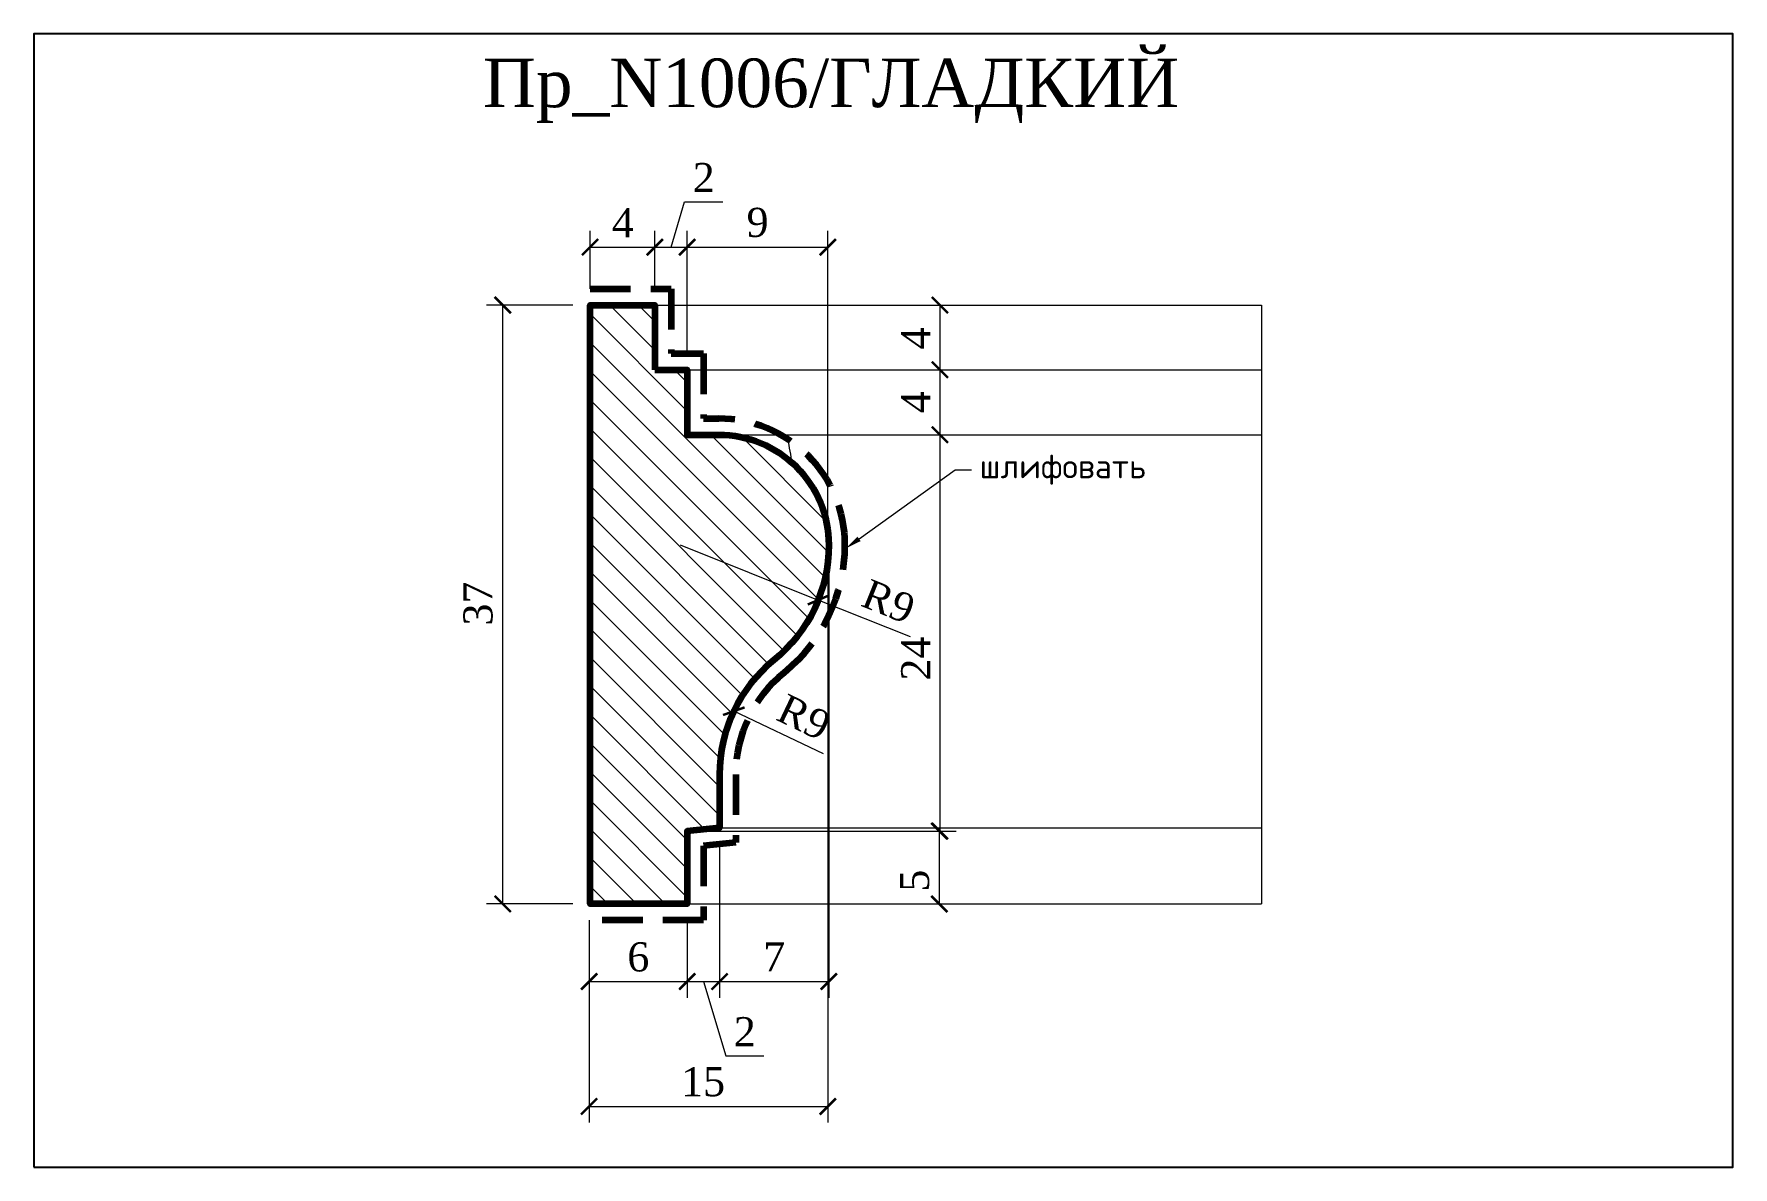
# Model space of a CAD drawing. Header units: millimetres. Extents: x 303589 to 303694, y -93177 to -93107.
import ezdxf
from ezdxf import colors
from ezdxf.entities.mleader import LeaderData, LeaderLine
from ezdxf.math import Vec2, Vec3

# ---------------------------------------------------------------- set-up
doc = ezdxf.new("R2010")
doc.units = ezdxf.units.MM
doc.header["$MEASUREMENT"] = 0
doc.linetypes.add('HIDDEN', pattern=[0.375, 0.25, -0.125])
for name, color, linetype, lineweight in [('0.15', 7, 'Continuous', 15), ('линия 15', 7, 'Continuous', 15), ('линия 50', 1, 'Continuous', 211), ('служебный слой РАЗМЕРЫ', 7, 'Continuous', 9)]:
    doc.layers.add(name, color=color, linetype=linetype, lineweight=lineweight)
doc.layers.add('Outside panel', color=7, linetype='Continuous', lineweight=18, true_color=0x7f5e57)
doc.layers.add('размеры в модели', color=7, linetype='Continuous')
doc.styles.add('ELECT', font='times.ttf')
doc.styles.get("Standard").update_dxf_attribs({"font": 'times.ttf'})
doc.styles.add('ЕСКД профили текст', font='isocpeur.ttf')
doc.dimstyles.new('M_1', dxfattribs={"dimtxt": 1.8, "dimasz": 1, "dimexe": 1, "dimexo": 1, "dimgap": 0.6, "dimtad": 1, "dimdec": 0, "dimdsep": 46, "dimtxsty": 'Standard', "dimblk": 'ARCHTICK', "dimcen": -5, "dimclrd": 7, "dimclre": 7, "dimclrt": 7, "dimadec": 0, "dimazin": 0, "dimtfac": 1, "dimtdec": 0, "dimtmove": 0, "dimatfit": 3, "dimfxl": 1, "dimtolj": 1, "dimtzin": 0, "dimlwd": 5, "dimlwe": 5, "dimarcsym": 0})

# ---------------------------------------------------------------- blocks, each defined once
blk = doc.blocks.new('_ArchTick')
at = {"color": 0, "linetype": 'ByBlock', "const_width": 0.15}
blk.add_lwpolyline([(-0.5, -0.5), (0.5, 0.5)], dxfattribs=at)
blk = doc.blocks.new('*D15')
at = {"layer": 'Defpoints', "color": 0, "ltscale": 1000, "transparency": 16777216}
for p in [(303617.89, -93123.46), (303623.23, -93123.46), (303623.23, -93160.46)]:
    blk.add_point(p, dxfattribs=at)
at = {"layer": 'размеры в модели', "color": 7, "lineweight": 5, "ltscale": 1000, "transparency": 16777216}
for p, q in [((303622.23, -93123.46), (303616.89, -93123.46)), ((303617.89, -93160.46), (303617.89, -93123.46)), ((303622.23, -93160.46), (303616.89, -93160.46))]:
    blk.add_line(p, q, dxfattribs=at)
for p, rotation in [((303617.89, -93123.46), 90), ((303617.89, -93160.46), 270)]:
    blk.add_blockref('_ArchTick', p, dxfattribs=dict(at, rotation=rotation))
at = {"layer": 'размеры в модели', "color": 7, "ltscale": 1000, "transparency": 16777216, "insert": (303616.37, -93141.9), "char_height": 1.8, "attachment_point": 5, "rotation": 90}
blk.add_mtext('\\A1;37', dxfattribs=at)
blk = doc.blocks.new('*D14')
at = {"layer": 'Defpoints', "color": 0, "ltscale": 1000, "transparency": 16777216}
for p in [(303638.04, -93138.27), (303631.29, -93155.76), (303638.04, -93165.25)]:
    blk.add_point(p, dxfattribs=at)
at = {"layer": 'линия 15', "color": 7, "lineweight": 5, "ltscale": 1000, "transparency": 16777216}
for p, q in [((303638.04, -93139.27), (303638.04, -93166.25)), ((303631.29, -93156.76), (303631.29, -93166.25)), ((303631.29, -93165.25), (303638.04, -93165.25))]:
    blk.add_line(p, q, dxfattribs=at)
at = {"layer": 'линия 15', "color": 7, "lineweight": 5, "ltscale": 1000, "transparency": 16777216, "rotation": 180}
blk.add_blockref('_ArchTick', (303631.29, -93165.25), dxfattribs=at)
at = {"layer": 'линия 15', "color": 7, "lineweight": 5, "ltscale": 1000, "transparency": 16777216}
blk.add_blockref('_ArchTick', (303638.04, -93165.25), dxfattribs=at)
at = {"layer": 'линия 15', "color": 7, "ltscale": 1000, "transparency": 16777216, "insert": (303634.67, -93163.73), "char_height": 1.8, "attachment_point": 5}
blk.add_mtext('\\A1;7', dxfattribs=at)
blk = doc.blocks.new('*D13')
at = {"layer": 'Defpoints', "color": 0, "ltscale": 1000, "transparency": 16777216}
for p in [(303631.29, -93155.76), (303629.29, -93160.46), (303631.29, -93165.25)]:
    blk.add_point(p, dxfattribs=at)
at = {"layer": 'линия 15', "color": 7, "lineweight": 5, "ltscale": 1000, "transparency": 16777216}
for p, q in [((303631.29, -93156.76), (303631.29, -93166.25)), ((303629.29, -93161.46), (303629.29, -93166.25)), ((303629.29, -93165.25), (303631.29, -93165.25)), ((303630.29, -93165.25), (303631.67, -93169.85)), ((303631.67, -93169.85), (303634.03, -93169.85))]:
    blk.add_line(p, q, dxfattribs=at)
at = {"layer": 'линия 15', "color": 7, "lineweight": 5, "ltscale": 1000, "transparency": 16777216, "rotation": 180}
blk.add_blockref('_ArchTick', (303629.29, -93165.25), dxfattribs=at)
at = {"layer": 'линия 15', "color": 7, "lineweight": 5, "ltscale": 1000, "transparency": 16777216}
blk.add_blockref('_ArchTick', (303631.29, -93165.25), dxfattribs=at)
at = {"layer": 'линия 15', "color": 7, "ltscale": 1000, "transparency": 16777216, "insert": (303632.85, -93168.35), "char_height": 1.8, "attachment_point": 5}
blk.add_mtext('\\A1;2', dxfattribs=at)
blk = doc.blocks.new('*D12')
at = {"layer": 'Defpoints', "color": 0, "ltscale": 1000, "transparency": 16777216}
for p in [(303623.23, -93160.46), (303629.29, -93160.46), (303629.29, -93165.25)]:
    blk.add_point(p, dxfattribs=at)
at = {"layer": 'линия 15', "color": 7, "lineweight": 5, "ltscale": 1000, "transparency": 16777216}
for p, q in [((303623.23, -93161.46), (303623.23, -93166.25)), ((303629.29, -93161.46), (303629.29, -93166.25)), ((303623.23, -93165.25), (303629.29, -93165.25))]:
    blk.add_line(p, q, dxfattribs=at)
at = {"layer": 'линия 15', "color": 7, "lineweight": 5, "ltscale": 1000, "transparency": 16777216, "rotation": 180}
blk.add_blockref('_ArchTick', (303623.23, -93165.25), dxfattribs=at)
at = {"layer": 'линия 15', "color": 7, "lineweight": 5, "ltscale": 1000, "transparency": 16777216}
blk.add_blockref('_ArchTick', (303629.29, -93165.25), dxfattribs=at)
at = {"layer": 'линия 15', "color": 7, "ltscale": 1000, "transparency": 16777216, "insert": (303626.27, -93163.74), "char_height": 1.8, "attachment_point": 5}
blk.add_mtext('\\A1;6', dxfattribs=at)
blk = doc.blocks.new('*D11')
at = {"layer": 'Defpoints', "color": 0, "ltscale": 1000, "transparency": 16777216}
for p in [(303637.98, -93119.88), (303629.29, -93127.46), (303637.98, -93138.27)]:
    blk.add_point(p, dxfattribs=at)
at = {"layer": 'линия 15', "color": 7, "lineweight": 5, "ltscale": 1000, "transparency": 16777216}
for p, q in [((303629.29, -93126.46), (303629.29, -93118.88)), ((303637.98, -93137.27), (303637.98, -93118.88)), ((303629.29, -93119.88), (303637.98, -93119.88))]:
    blk.add_line(p, q, dxfattribs=at)
at = {"layer": 'линия 15', "color": 7, "lineweight": 5, "ltscale": 1000, "transparency": 16777216, "rotation": 180}
blk.add_blockref('_ArchTick', (303629.29, -93119.88), dxfattribs=at)
at = {"layer": 'линия 15', "color": 7, "lineweight": 5, "ltscale": 1000, "transparency": 16777216}
blk.add_blockref('_ArchTick', (303637.98, -93119.88), dxfattribs=at)
at = {"layer": 'линия 15', "color": 7, "ltscale": 1000, "transparency": 16777216, "insert": (303633.64, -93118.36), "char_height": 1.8, "attachment_point": 5}
blk.add_mtext('\\A1;9', dxfattribs=at)
blk = doc.blocks.new('*D10')
at = {"layer": 'Defpoints', "color": 0, "ltscale": 1000, "transparency": 16777216}
for p in [(303629.29, -93119.88), (303627.29, -93123.46), (303629.29, -93127.46)]:
    blk.add_point(p, dxfattribs=at)
at = {"layer": 'линия 15', "color": 7, "lineweight": 5, "ltscale": 1000, "transparency": 16777216}
for p, q in [((303628.29, -93119.88), (303629.13, -93117.08)), ((303629.13, -93117.08), (303631.49, -93117.08)), ((303627.29, -93122.46), (303627.29, -93118.88)), ((303629.29, -93126.46), (303629.29, -93118.88)), ((303627.29, -93119.88), (303629.29, -93119.88))]:
    blk.add_line(p, q, dxfattribs=at)
at = {"layer": 'линия 15', "color": 7, "lineweight": 5, "ltscale": 1000, "transparency": 16777216, "rotation": 180}
blk.add_blockref('_ArchTick', (303627.29, -93119.88), dxfattribs=at)
at = {"layer": 'линия 15', "color": 7, "lineweight": 5, "ltscale": 1000, "transparency": 16777216}
blk.add_blockref('_ArchTick', (303629.29, -93119.88), dxfattribs=at)
at = {"layer": 'линия 15', "color": 7, "ltscale": 1000, "transparency": 16777216, "insert": (303630.31, -93115.58), "char_height": 1.8, "attachment_point": 5}
blk.add_mtext('\\A1;2', dxfattribs=at)
blk = doc.blocks.new('*D9')
at = {"layer": 'Defpoints', "color": 0, "ltscale": 1000, "transparency": 16777216}
for p in [(303627.29, -93119.88), (303623.29, -93123.46), (303627.29, -93123.46)]:
    blk.add_point(p, dxfattribs=at)
at = {"layer": 'линия 15', "color": 7, "lineweight": 5, "ltscale": 1000, "transparency": 16777216}
for p, q in [((303623.29, -93122.46), (303623.29, -93118.88)), ((303627.29, -93122.46), (303627.29, -93118.88)), ((303623.29, -93119.88), (303627.29, -93119.88))]:
    blk.add_line(p, q, dxfattribs=at)
at = {"layer": 'линия 15', "color": 7, "lineweight": 5, "ltscale": 1000, "transparency": 16777216, "rotation": 180}
blk.add_blockref('_ArchTick', (303623.29, -93119.88), dxfattribs=at)
at = {"layer": 'линия 15', "color": 7, "lineweight": 5, "ltscale": 1000, "transparency": 16777216}
blk.add_blockref('_ArchTick', (303627.29, -93119.88), dxfattribs=at)
at = {"layer": 'линия 15', "color": 7, "ltscale": 1000, "transparency": 16777216, "insert": (303625.31, -93118.38), "char_height": 1.8, "attachment_point": 5}
blk.add_mtext('\\A1;4', dxfattribs=at)
blk = doc.blocks.new('*D8')
at = {"layer": 'Defpoints', "color": 0, "ltscale": 1000, "transparency": 16777216}
for p in [(303632.17, -93148.55), (303640.38, -93152.46)]:
    blk.add_point(p, dxfattribs=at)
at = {"layer": 'линия 15', "color": 7, "lineweight": 5, "ltscale": 1000, "transparency": 16777216}
blk.add_line((303637.72, -93151.19), (303632.17, -93148.55), dxfattribs=at)
at = {"layer": 'линия 15', "color": 7, "lineweight": 5, "ltscale": 1000, "transparency": 16777216, "rotation": 154.5416550018415}
blk.add_blockref('_ArchTick', (303632.17, -93148.55), dxfattribs=at)
at = {"layer": 'линия 15', "color": 7, "ltscale": 1000, "transparency": 16777216, "insert": (303636.5, -93148.93), "char_height": 1.8, "attachment_point": 5, "rotation": 334.5417}
blk.add_mtext('\\A1;R9', dxfattribs=at)
blk = doc.blocks.new('*D7')
at = {"layer": 'Defpoints', "color": 0, "ltscale": 1000, "transparency": 16777216}
for p in [(303628.86, -93138.27), (303637.39, -93141.68)]:
    blk.add_point(p, dxfattribs=at)
at = {"layer": 'линия 15', "color": 7, "lineweight": 5, "ltscale": 1000, "transparency": 16777216}
for p in [(303628.86, -93138.27), (303643.09, -93143.96)]:
    blk.add_line(p, (303637.39, -93141.68), dxfattribs=at)
at = {"layer": 'линия 15', "color": 7, "lineweight": 5, "ltscale": 1000, "transparency": 16777216, "rotation": 158.2011985245065}
blk.add_blockref('_ArchTick', (303637.39, -93141.68), dxfattribs=at)
at = {"layer": 'линия 15', "color": 7, "ltscale": 1000, "transparency": 16777216, "insert": (303641.73, -93141.78), "char_height": 1.8, "attachment_point": 5, "rotation": 338.2012}
blk.add_mtext('\\A1;R9', dxfattribs=at)
blk = doc.blocks.new('*D6')
at = {"layer": 'Defpoints', "color": 0, "ltscale": 1000, "transparency": 16777216}
for p in [(303629.29, -93155.96), (303629.29, -93160.46), (303644.87, -93160.46)]:
    blk.add_point(p, dxfattribs=at)
at = {"layer": 'размеры в модели', "color": 7, "lineweight": 5, "ltscale": 1000, "transparency": 16777216}
for p, q in [((303630.29, -93155.96), (303645.87, -93155.96)), ((303644.87, -93155.96), (303644.87, -93160.46)), ((303630.29, -93160.46), (303645.87, -93160.46))]:
    blk.add_line(p, q, dxfattribs=at)
for p, rotation in [((303644.87, -93155.96), 90), ((303644.87, -93160.46), 270)]:
    blk.add_blockref('_ArchTick', p, dxfattribs=dict(at, rotation=rotation))
at = {"layer": 'размеры в модели', "color": 7, "ltscale": 1000, "transparency": 16777216, "insert": (303643.35, -93159.02), "char_height": 1.8, "attachment_point": 5, "rotation": 90}
blk.add_mtext('\\A1;5', dxfattribs=at)
blk = doc.blocks.new('*D5')
at = {"layer": 'Defpoints', "color": 0, "ltscale": 1000, "transparency": 16777216}
for p in [(303629.23, -93131.47), (303629.29, -93155.96), (303644.91, -93155.96)]:
    blk.add_point(p, dxfattribs=at)
at = {"layer": 'размеры в модели', "color": 7, "lineweight": 5, "ltscale": 1000, "transparency": 16777216}
for p, q in [((303630.23, -93131.47), (303645.91, -93131.47)), ((303644.91, -93131.47), (303644.91, -93155.96)), ((303630.29, -93155.96), (303645.91, -93155.96))]:
    blk.add_line(p, q, dxfattribs=at)
for p, rotation in [((303644.91, -93131.47), 90), ((303644.91, -93155.96), 270)]:
    blk.add_blockref('_ArchTick', p, dxfattribs=dict(at, rotation=rotation))
at = {"layer": 'размеры в модели', "color": 7, "ltscale": 1000, "transparency": 16777216, "insert": (303643.41, -93145.3), "char_height": 1.8, "attachment_point": 5, "rotation": 90}
blk.add_mtext('\\A1;24', dxfattribs=at)
blk = doc.blocks.new('*D4')
at = {"layer": 'Defpoints', "color": 0, "ltscale": 1000, "transparency": 16777216}
for p in [(303629.23, -93127.46), (303629.23, -93131.47), (303644.91, -93131.47)]:
    blk.add_point(p, dxfattribs=at)
at = {"layer": 'размеры в модели', "color": 7, "lineweight": 5, "ltscale": 1000, "transparency": 16777216}
for p, q in [((303630.23, -93127.46), (303645.91, -93127.46)), ((303644.91, -93127.46), (303644.91, -93131.47)), ((303630.23, -93131.47), (303645.91, -93131.47))]:
    blk.add_line(p, q, dxfattribs=at)
for p, rotation in [((303644.91, -93127.46), 90), ((303644.91, -93131.47), 270)]:
    blk.add_blockref('_ArchTick', p, dxfattribs=dict(at, rotation=rotation))
at = {"layer": 'размеры в модели', "color": 7, "ltscale": 1000, "transparency": 16777216, "insert": (303643.41, -93129.46), "char_height": 1.8, "attachment_point": 5, "rotation": 90}
blk.add_mtext('\\A1;4', dxfattribs=at)
blk = doc.blocks.new('*D3')
at = {"layer": 'Defpoints', "color": 0, "ltscale": 1000, "transparency": 16777216}
for p in [(303627.23, -93123.46), (303627.23, -93127.46), (303644.91, -93127.46)]:
    blk.add_point(p, dxfattribs=at)
at = {"layer": 'размеры в модели', "color": 7, "lineweight": 5, "ltscale": 1000, "transparency": 16777216}
for p, q in [((303628.23, -93123.46), (303645.91, -93123.46)), ((303644.91, -93123.46), (303644.91, -93127.46)), ((303628.23, -93127.46), (303645.91, -93127.46))]:
    blk.add_line(p, q, dxfattribs=at)
for p, rotation in [((303644.91, -93123.46), 90), ((303644.91, -93127.46), 270)]:
    blk.add_blockref('_ArchTick', p, dxfattribs=dict(at, rotation=rotation))
at = {"layer": 'размеры в модели', "color": 7, "ltscale": 1000, "transparency": 16777216, "insert": (303643.41, -93125.52), "char_height": 1.8, "attachment_point": 5, "rotation": 90}
blk.add_mtext('\\A1;4', dxfattribs=at)
blk = doc.blocks.new('*D2')
at = {"layer": 'Defpoints', "color": 0, "ltscale": 1000, "transparency": 16777216}
for p in [(303637.98, -93138.27), (303623.23, -93160.46), (303637.98, -93172.97)]:
    blk.add_point(p, dxfattribs=at)
at = {"layer": 'размеры в модели', "color": 7, "lineweight": 5, "ltscale": 1000, "transparency": 16777216}
for p, q in [((303637.98, -93139.27), (303637.98, -93173.97)), ((303623.23, -93161.46), (303623.23, -93173.97)), ((303623.23, -93172.97), (303637.98, -93172.97))]:
    blk.add_line(p, q, dxfattribs=at)
at = {"layer": 'размеры в модели', "color": 7, "lineweight": 5, "ltscale": 1000, "transparency": 16777216, "rotation": 180}
blk.add_blockref('_ArchTick', (303623.23, -93172.97), dxfattribs=at)
at = {"layer": 'размеры в модели', "color": 7, "lineweight": 5, "ltscale": 1000, "transparency": 16777216}
blk.add_blockref('_ArchTick', (303637.98, -93172.97), dxfattribs=at)
at = {"layer": 'размеры в модели', "color": 7, "ltscale": 1000, "transparency": 16777216, "insert": (303630.27, -93171.45), "char_height": 1.8, "attachment_point": 5}
blk.add_mtext('\\A1;15', dxfattribs=at)

msp = doc.modelspace()

# ---------------------------------------------------------------- hatches: boundary and pattern name
at = {"layer": 'Outside panel', "ltscale": 1000}
h = msp.add_hatch(dxfattribs=at)
h.set_pattern_fill('ANSI31', color=256, scale=10, angle=90)
h.set_pattern_definition([(135, (-4042.453, 679.0597), (-0.8838834765, -0.8838834765), [])])
h.paths.add_polyline_path([(303631.24, -93131.47), (303629.29, -93131.47), (303629.29, -93127.46), (303627.29, -93127.46), (303627.29, -93123.46), (303623.29, -93123.46), (303623.29, -93160.46), (303629.29, -93160.46), (303629.29, -93155.96), (303631.29, -93155.76), (303631.29, -93152.46, -0.225895), (303634.65, -93145.4, 0.225895), (303638.04, -93138.27, 0.414214)])

# ---------------------------------------------------------------- linework, layer by layer
at = {"color": 6, "ltscale": 1000}
msp.add_lwpolyline([(303588.92, -93176.71), (303693.92, -93176.71), (303693.92, -93106.71), (303588.92, -93106.71)], close=True, dxfattribs=at)
at = {"layer": '0.15', "color": 7, "ltscale": 1000}
msp.add_line((303664.78, -93123.46), (303664.78, -93160.46), dxfattribs=at)
for points in [[(303627.29, -93123.46), (303664.78, -93123.46)], [(303629.29, -93127.46), (303664.78, -93127.46)], [(303629.29, -93131.47), (303664.78, -93131.47)], [(303631.35, -93155.76), (303664.78, -93155.76)], [(303629.35, -93160.46), (303664.78, -93160.46)]]:
    msp.add_lwpolyline(points, dxfattribs=at)
msp.add_lwpolyline([(303635.49, -93131.74, -0.019279), (303635.75, -93133.23, -0.019279)], format="xyb", dxfattribs=at)
at = {"layer": 'линия 50', "color": 1, "linetype": 'HIDDEN', "ltscale": 10, "true_color": 0xff0909}
msp.add_lwpolyline([(303623.29, -93122.46), (303628.29, -93122.46), (303628.29, -93126.46), (303630.29, -93126.46), (303630.29, -93130.47), (303631.24, -93130.47, -0.414214), (303639.04, -93138.27, -0.225895), (303635.28, -93146.17, 0.225895), (303632.29, -93152.46), (303632.29, -93156.66), (303630.29, -93156.86), (303630.29, -93161.46), (303623.29, -93161.46)], format="xyb", dxfattribs=at)
at = {"layer": 'линия 50', "color": 7}
msp.add_lwpolyline([(303627.29, -93127.46), (303629.29, -93127.46), (303629.29, -93131.47), (303631.24, -93131.47, -0.414214), (303638.04, -93138.27, -0.225895), (303634.65, -93145.4, 0.225895), (303631.29, -93152.46), (303631.29, -93155.76), (303629.29, -93155.96), (303629.29, -93160.46), (303623.29, -93160.46), (303623.29, -93123.46), (303627.29, -93123.46)], format="xyb", close=True, dxfattribs=at)

# ---------------------------------------------------------------- texts
at = {"color": 7, "ltscale": 1000, "style": 'ELECT'}
msp.add_text('Пр_N1006/ГЛАДКИЙ', height=3, dxfattribs=at).set_placement((303616.67, -93111.23))

# ---------------------------------------------------------------- dimensions: what is measured, and where the dimension line sits
at = {"layer": 'линия 15', "color": 7, "ltscale": 1000}
for base, p1, p2, picture, middle in [((303629.29, -93119.88), (303627.29, -93123.46), (303629.29, -93127.46), '*D10', (303629.73, -93115.58)), ((303637.98, -93119.88), (303629.29, -93127.46), (303637.98, -93138.27), '*D11', (303633.64, -93118.36)), ((303638.04, -93165.25), (303631.29, -93155.76), (303638.04, -93138.27), '*D14', (303634.67, -93163.73)), ((303631.29, -93165.25), (303629.29, -93160.46), (303631.29, -93155.76), '*D13', (303632.27, -93168.35))]:
    dim = msp.add_linear_dim(base=base, p1=p1, p2=p2, dimstyle='M_1', dxfattribs=at)
    dim.commit()
    dim.dimension.update_dxf_attribs({"geometry": picture, "text_midpoint": middle})
for base, p1, p2, picture, middle in [((303627.29, -93119.88), (303623.29, -93123.46), (303627.29, -93123.46), '*D9', (303625.31, -93119.88)), ((303629.29, -93165.25), (303623.23, -93160.46), (303629.29, -93160.46), '*D12', (303626.27, -93165.25))]:
    dim = msp.add_linear_dim(base=base, p1=p1, p2=p2, dimstyle='M_1', dxfattribs=at)
    dim.commit()
    dim.dimension.update_dxf_attribs({"geometry": picture, "text_midpoint": middle, "dimtype": 128})
dim = msp.add_radius_dim(center=(303628.86, -93138.27), mpoint=(303637.39, -93141.68), dimstyle='M_1', dxfattribs=at)
dim.commit()
dim.dimension.update_dxf_attribs({"geometry": '*D7', "text_midpoint": (303641.73, -93141.78)})
dim = msp.add_radius_dim(center=(303640.38, -93152.46), mpoint=(303632.17, -93148.55), dimstyle='M_1', dxfattribs=at)
dim.commit()
dim.dimension.update_dxf_attribs({"geometry": '*D8', "text_midpoint": (303635.85, -93150.3), "dimtype": 132})
at = {"layer": 'размеры в модели', "color": 0, "ltscale": 1000}
dim = msp.add_linear_dim(base=(303617.89, -93123.46), p1=(303623.23, -93160.46), p2=(303623.23, -93123.46), angle=90, dimstyle='M_1', dxfattribs=at)
dim.commit()
dim.dimension.update_dxf_attribs({"geometry": '*D15', "text_midpoint": (303617.89, -93141.9), "dimtype": 128})
at = {"layer": 'размеры в модели', "color": 5, "ltscale": 1000}
for base, p1, p2, picture, middle in [((303644.91, -93127.46), (303627.23, -93123.46), (303627.23, -93127.46), '*D3', (303644.91, -93125.52)), ((303644.91, -93131.47), (303629.23, -93127.46), (303629.23, -93131.47), '*D4', (303644.91, -93129.46)), ((303644.91, -93155.96), (303629.23, -93131.47), (303629.29, -93155.96), '*D5', (303644.91, -93145.3)), ((303644.86593011, -93160.45765423), (303629.28787881, -93155.95765423), (303629.28787881, -93160.45765423), '*D6', (303644.86593011, -93159.02365794))]:
    dim = msp.add_linear_dim(base=base, p1=p1, p2=p2, angle=90, dimstyle='M_1', dxfattribs=at)
    dim.commit()
    dim.dimension.update_dxf_attribs({"geometry": picture, "text_midpoint": middle, "dimtype": 128})
at = {"layer": 'размеры в модели', "color": 0, "ltscale": 1000}
dim = msp.add_linear_dim(base=(303637.98, -93172.97), p1=(303623.23, -93160.46), p2=(303637.98, -93138.27), dimstyle='M_1', dxfattribs=at)
dim.commit()
dim.dimension.update_dxf_attribs({"geometry": '*D2', "text_midpoint": (303630.27, -93172.97), "dimtype": 128})

# ---------------------------------------------------------------- leaders
at = {"layer": 'служебный слой РАЗМЕРЫ'}
ml = msp.add_multileader_mtext('Standard', dxfattribs=at)
ml.set_content('\\A1;шлифовать', color=256, style='ЕСКД профили текст')
ml.set_leader_properties(color=256, linetype='ByLayer', lineweight=-1)
ml.build(insert=Vec2(0, 0))
ml.multileader.update_dxf_attribs({"dogleg_length": 1, "arrow_head_size": 1})
ctx = ml.context
ctx.base_point, ctx.char_height, ctx.arrow_head_size, ctx.landing_gap_size, ctx.plane_origin = Vec3(303646.86, -93133.64), 1.5, 1, 0.5, Vec3(303666.77, -93101.48)
notes = []
notes.append((ctx, [(1, (1, 1, 0), (303645.86, -93133.64), (1, 0), 1, [(0, [(303639.1, -93138.49)], 0, [])])]))
ctx.mtext.insert, ctx.mtext.flow_direction = Vec3(303647.36, -93132.66), 5
for ctx, leaders in notes:
    for number, flags, end, landing, length, lines in leaders:
        leader = LeaderData()
        leader.index, (leader.has_last_leader_line, leader.has_dogleg_vector, leader.attachment_direction) = number, flags
        leader.last_leader_point, leader.dogleg_vector, leader.dogleg_length = Vec3(end), Vec3(landing), length
        for number, points, colour, breaks in lines:
            line = LeaderLine()
            line.index, line.vertices, line.color, line.breaks = number, Vec3.list(points), colors.encode_raw_color(colour), breaks
            leader.lines.append(line)
        ctx.leaders.append(leader)

doc.saveas('drawing.dxf')
